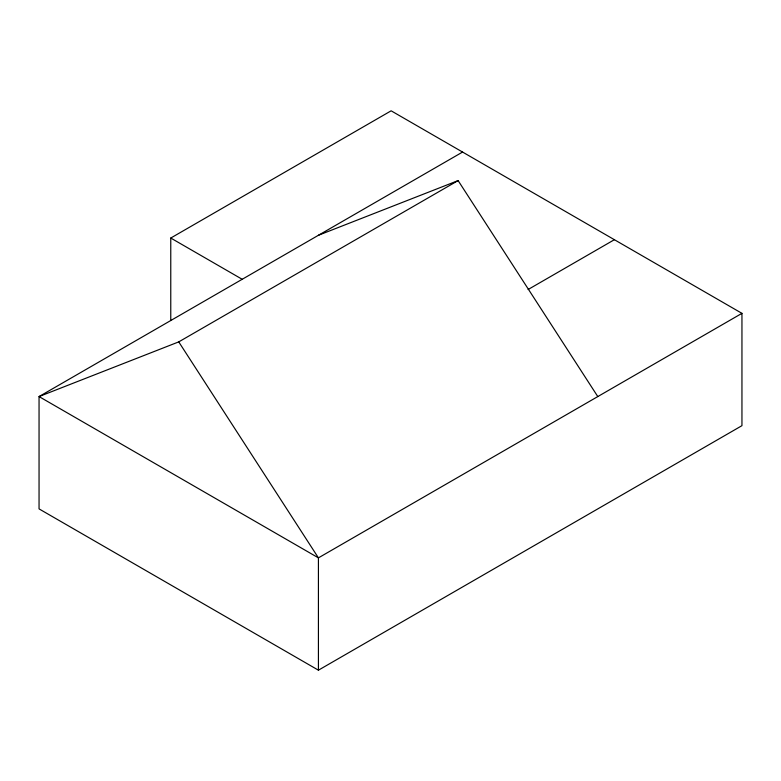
<?xml version="1.0" encoding="UTF-8"?>
<svg xmlns="http://www.w3.org/2000/svg" width="781" height="781" viewBox="0 0 781 781"><rect width="100%" height="100%" fill="white"/><g stroke="black" fill="none" stroke-linecap="round" stroke-linejoin="round"><path stroke-width="1.17" d="M170.766 320.171L170.766 238.039L391.135 110.814L741.95 313.347L741.95 425.665L318.423 670.186L39.05 508.89L39.05 396.572L462.577 152.051M741.95 313.347L318.423 557.868L39.05 396.572L178.742 341.883L458.115 180.587L597.797 396.572M528.102 289.517L614.383 239.699M318.423 235.276L458.115 180.587M170.766 238.039L242.198 279.286M178.742 341.883L318.423 557.868L318.423 670.186"/></g></svg>
